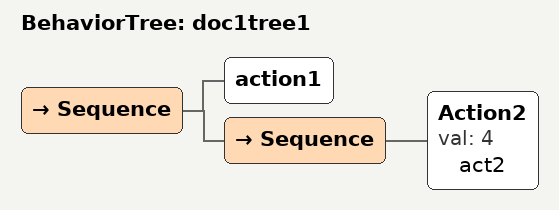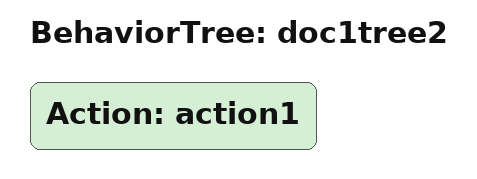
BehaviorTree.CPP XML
<?xml version="1.0" encoding="UTF-8"?>
<root BTCPP_format="4"
      main_tree_to_execute="doc1tree1">
  <include path="doc2.xml"/>
  <BehaviorTree ID="doc1tree1">
    <Sequence>
      <action1/>
      <Sequence>
        <Action2 val="4" name="act2"/>
      </Sequence>
    </Sequence>
  </BehaviorTree>

  <BehaviorTree ID="doc1tree2">
    <Action ID="action1"/>
  </BehaviorTree>

</root>
